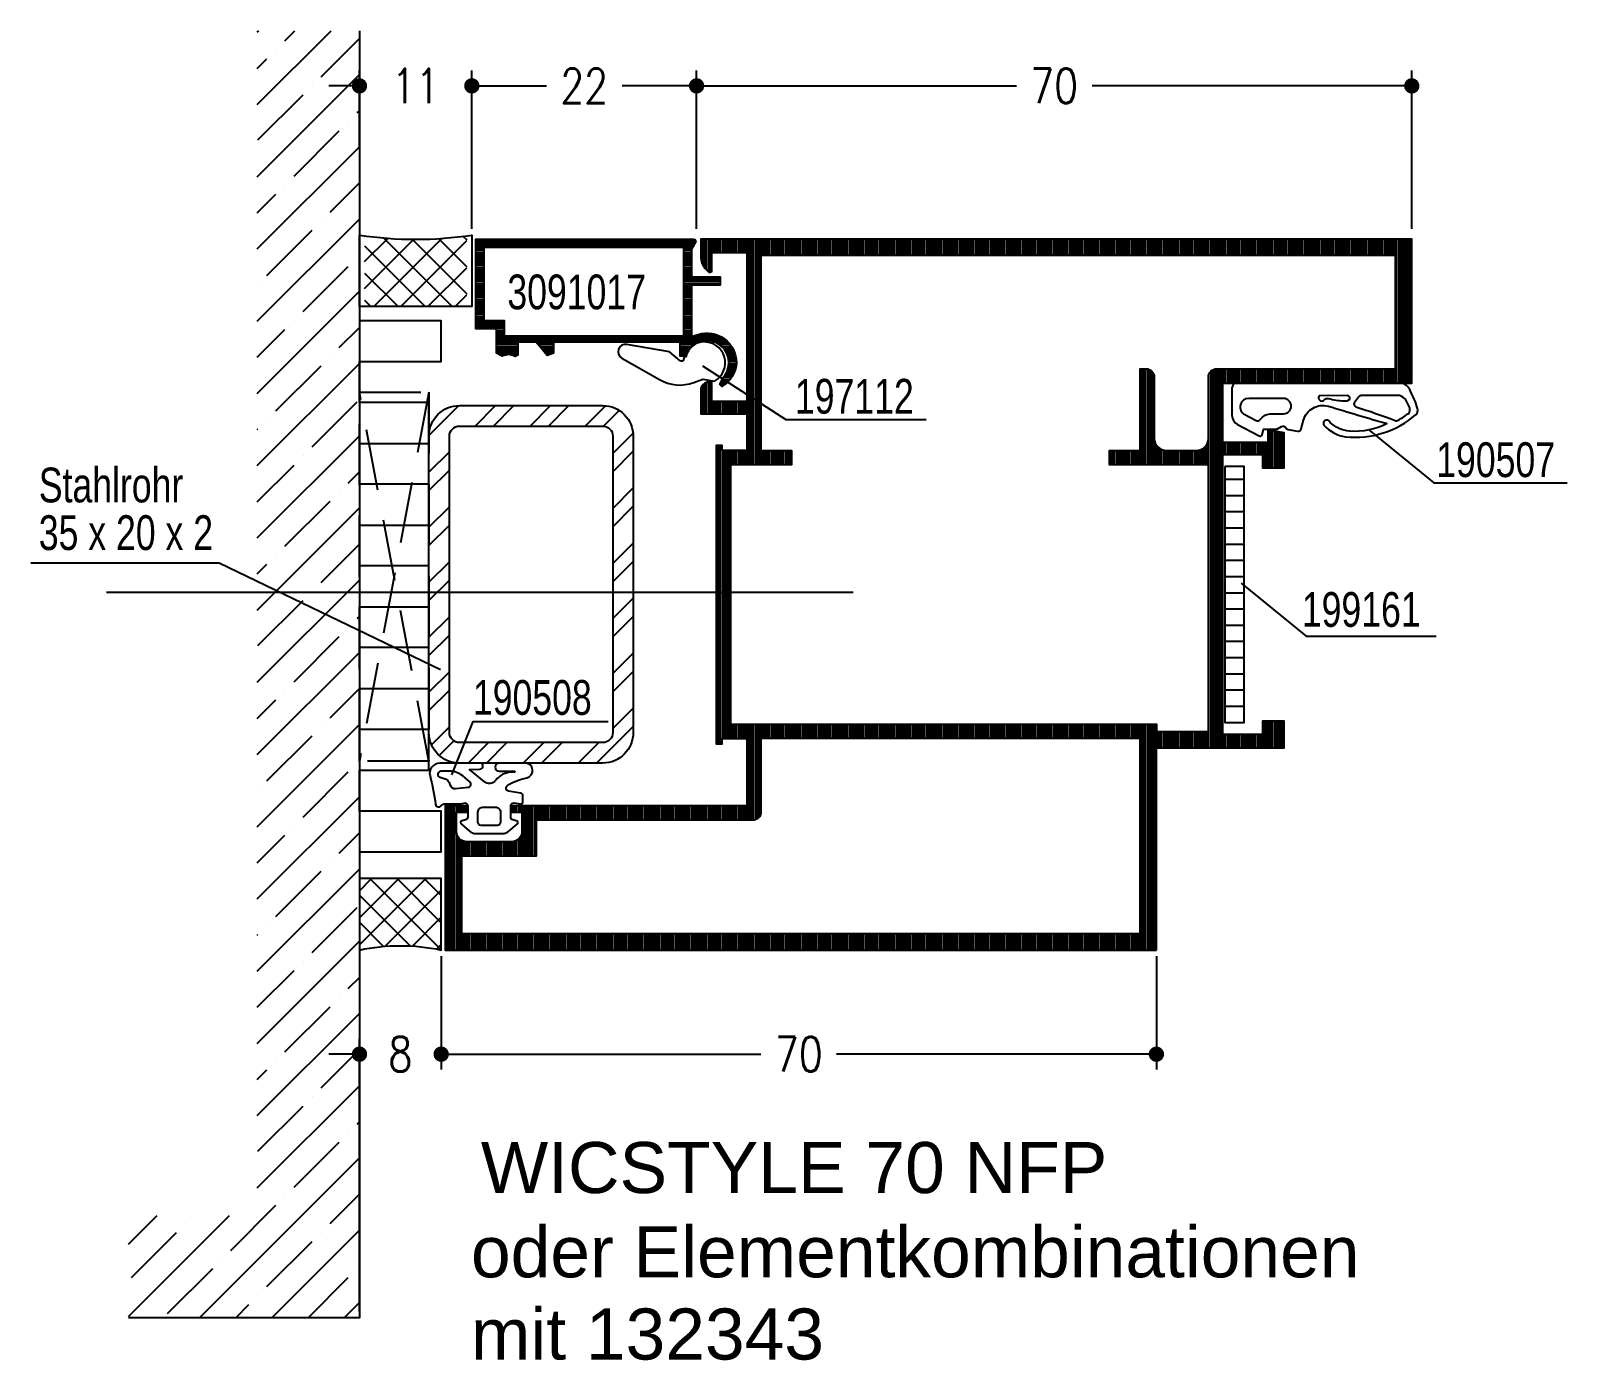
# Model space of a CAD drawing. Extents: x 13 to 197, y 22 to 250.
# Drawn here: x 12.6 to 87.8, y 184.7 to 249.8 of the extents above; entities that cross this region are included whole.
import ezdxf

# ---------------------------------------------------------------- set-up
doc = ezdxf.new("R2010")
doc.units = 0
doc.header["$LTSCALE"] = 6
for name, pattern in [('AUSGEZOGEN', [0]), ('CENTER', [50.800000000000004, 31.75, -6.35, 6.35, -6.35]), ('VERDECKT', [0.75, 0.5, -0.25])]:
    doc.linetypes.add(name, pattern=pattern)
doc.layers.get('0').update_dxf_attribs({"color": 4, "linetype": 'CONTINUOUS'})
doc.layers.get('Defpoints').update_dxf_attribs({"linetype": 'CONTINUOUS'})
for name, color, linetype in [('01TXT', 7, 'CONTINUOUS'), ('CENT_25', 2, 'CENTER'), ('CONST18', 3, 'AUSGEZOGEN'), ('CONST35', 7, 'CONTINUOUS'), ('DICHT_PAR', 3, 'CONTINUOUS'), ('HIDE_25', 3, 'VERDECKT'), ('KH_PAR', 7, 'CONTINUOUS'), ('KH_SCH', 7, 'CONTINUOUS'), ('KN_PAR', 3, 'CONTINUOUS'), ('KN_SCH', 3, 'CONTINUOUS'), ('LLMASSE', 7, 'AUSGEZOGEN'), ('TEXT', 7, 'CONTINUOUS')]:
    doc.layers.add(name, color=color, linetype=linetype)
doc.styles.add('SIM80S00', font='simplex.shx', dxfattribs={"width": 0.8})
doc.styles.add('SWISSCL', font='swisscl.ttf')
doc.styles.add('SWISSL', font='swissl.ttf')
doc.dimstyles.new('BEM_DOC_2', dxfattribs={"dimscale": 0.5, "dimtxt": 3.4, "dimasz": 1.5, "dimexe": 1.5, "dimexo": 0.6, "dimgap": 1.5, "dimtad": 0, "dimlfac": 2, "dimdsep": 46, "dimtxsty": 'SIM80S00', "dimblk": 'PUNKT', "dimcen": 0, "dimclrd": 3, "dimclre": 3, "dimclrt": 3, "dimadec": 0, "dimazin": 0, "dimtfac": 0.6999999999999998, "dimtofl": 0, "dimtmove": 2, "dimatfit": 3, "dimldrblk": 'PUNKT', "dimfxl": 1, "dimtolj": 1, "dimarcsym": 0})

# ---------------------------------------------------------------- blocks, each defined once
blk = doc.blocks.new('WI190507')
at = {"linetype": 'CONTINUOUS'}
for points in [[(3.969069, 2.421619, 0.131411), (4.717455, 6.093630999999999, 0.165945), (3.84275, 7.996262, -1.141701), (4.131863, 8.597746, -0.165632), (5.26119, 6.471794, -0.206034), (3.081333, -0.415261, -0.265529), (2.498102, -0.57243, -0.04887), (0.799395, 0.117567, -0.313051), (0, 1.16646), (0, 17.100064, -0.414214), (0.5, 17.600064), (3.158683, 17.600064, -0.277325), (4.041631, 17.069535), (5.17659, 14.934988, -0.482343), (5.051764, 14.647908), (4.5, 14.500064), (4.5, 13.280448, -0.131652), (4.459808, 13.130448), (4.240192, 12.750064, 0.435165), (4.368809, 12.330269, -0.240393), (4.53306, 12.11257), (4.699122, 11.170787, -0.388879), (4.481325, 10.828914), (3.639417, 10.603326, 0.416449), (2.256705, 8.150291000000001, -0.005287), (3.969069, 2.421619)], [(3.071257, 16.357355), (3.664884, 15.240905, -0.365602), (3.583333, 14.8626, 0.232386), (3, 13.675283), (3, 12.550064, -1), (1.5, 12.550064), (1.5, 15.965597, -0.7812859999999999), (3.071257, 16.357355)], [(1.574047, 8.511461, 0.202871), (1.504161, 8.156292, -0.056075), (1.742937, 6.648280000000001, -0.081679), (1.70217, 6.263999), (1.603166, 6.089326, -0.61297), (1.228898, 6.339345), (1.244166, 9.074264999999999, -1.059119), (1.574047, 8.511461)], [(2.488988, 0.179611, -0.090803), (2.358433, 0.23955), (1.567248, 0.6006520000000001, -0.07685800000000001), (1.200184, 1.196015), (1.221162, 4.953726000000001, -0.267949), (1.37261, 5.212692), (1.889696, 5.620432, -0.465297), (2.320382, 5.461759, 0.015276), (3.659324, 1.641006, -0.267464), (3.628582, 1.33872, -0.035362), (2.926019, 0.255081, -0.14104), (2.488988, 0.179611)]]:
    blk.add_lwpolyline(points, format="xyb", close=True, dxfattribs=at)
blk = doc.blocks.new('*X16')
for p, q in [((20.3, 218.2898987322333), (23.91010126776674, 221.9)), ((20.3, 221.825432638166), (20.37456736183399, 221.9)), ((21.65514517087166, 221.4128108590377), (22.14233431183398, 221.9)), ((23.42291212383802, 219.6450439060713), (25.30000000000002, 221.5221317822333)), ((20.3, 220.057665688166), (20.77126169438847, 220.5289273825545)), ((21.21320343263006, 220.9708691207961), (21.21320343263006, 220.9708691207961)), ((20.3, 214.7543648263006), (25.30000000000001, 219.7543648263006)), ((22.98097038559643, 219.2031021678297), (22.98097038559643, 219.2031021678297)), ((20.32931995614688, 216.5514517383802), (22.53902864735484, 218.7611604295881)), ((24.7487373385628, 217.4353352148633), (24.7487373385628, 217.4353352148633)), ((25.19067907680439, 217.8772769531049), (25.30000000000002, 217.9865978763005)), ((22.09708690911325, 214.7836847854138), (24.30679560032121, 216.9933934766217)), ((20.3, 211.2188309203678), (25.30000000000001, 216.2188309203678)), ((21.65514517087166, 214.3417430471722), (21.65514517087166, 214.3417430471722)), ((23.86485386207962, 213.0159178324474), (25.30000000000002, 214.4510639703678)), ((20.3, 212.9865978763006), (21.21320343263006, 213.8998013089306)), ((20.3, 207.6832970144351), (25.30000000000001, 212.6832970144351)), ((20.77126169438847, 209.9223256647563), (22.98097038559643, 212.1320343559642)), ((23.42291212383802, 212.5739760942058), (23.42291212383802, 212.5739760942058)), ((25.19067907680439, 210.8062091412394), (25.19067907680439, 210.8062091412394)), ((22.53902864735484, 208.1545587117899), (24.7487373385628, 210.3642674029979)), ((20.3, 204.1477631085023), (25.30000000000001, 209.1477631085023)), ((20.32931995614688, 209.4803839265147), (20.32931995614688, 209.4803839265147)), ((22.09708690911325, 207.7126169735483), (22.09708690911325, 207.7126169735483)), ((20.3, 205.9155300644351), (21.65514517087166, 207.2706752353067)), ((24.30679560032121, 206.3867917588235), (25.30000000000002, 207.3799961585023)), ((20.3, 200.6122292025696), (25.30000000000001, 205.6122292025696)), ((21.21320343263007, 203.2931995911324), (23.42291212383803, 205.5029082823403)), ((23.86485386207962, 205.9448500205819), (23.86485386207962, 205.9448500205819)), ((22.98097038559644, 201.525432638166), (25.1906790768044, 203.735141329374)), ((20.3, 202.3799961585023), (20.32931995614688, 202.4093161146492)), ((20.77126169438847, 202.8512578528908), (20.77126169438847, 202.8512578528908)), ((20.3, 197.0766952966369), (25.30000000000001, 202.0766952966369)), ((22.53902864735484, 201.0834908999244), (22.53902864735484, 201.0834908999244)), ((20.3, 198.8444622525696), (22.09708690911325, 200.6415491616829)), ((24.7487373385628, 199.7576656851996), (25.30000000000002, 200.3089283466368)), ((24.30679560032121, 199.315723946958), (24.30679560032121, 199.315723946958)), ((20.3, 193.5411613907041), (25.30000000000001, 198.5411613907041)), ((21.65514517087166, 196.6640735175085), (23.86485386207962, 198.8737822087164)), ((23.42291212383803, 194.8963065645421), (25.30000000000002, 196.7733944407041)), ((20.3, 195.3089283466369), (20.77126169438847, 195.7801900410253)), ((21.21320343263007, 196.2221317792669), (21.21320343263007, 196.2221317792669)), ((20.3, 190.0056274847714), (25.30000000000001, 195.0056274847714)), ((20.32931995614688, 191.802714396851), (22.53902864735484, 194.012423088059)), ((22.98097038559644, 194.4543648263005), (22.98097038559644, 194.4543648263005)), ((24.7487373385628, 192.6865978733342), (24.7487373385628, 192.6865978733342)), ((25.1906790768044, 193.1285396115757), (25.30000000000002, 193.2378605347714)), ((22.09708690911325, 190.0349474438846), (24.30679560032121, 192.2446561350926)), ((20.3, 186.4700935788387), (25.30000000000001, 191.4700935788387)), ((21.65514517087166, 189.593005705643), (21.65514517087166, 189.593005705643)), ((23.86485386207962, 188.2671804909182), (25.30000000000002, 189.7023266288386)), ((20.3, 188.2378605347714), (21.21320343263007, 189.1510639674015)), ((20.3, 182.9345596729059), (25.30000000000001, 187.9345596729059)), ((20.77126169438847, 185.1735883232271), (22.98097038559644, 187.3832970144351)), ((23.42291212383803, 187.8252387526767), (23.42291212383803, 187.8252387526767)), ((25.1906790768044, 186.0574717997103), (25.1906790768044, 186.0574717997103)), ((22.53902864735484, 183.4058213702607), (24.7487373385628, 185.6155300614687)), ((20.3, 179.3990257669732), (25.30000000000001, 184.3990257669732)), ((20.32931995614688, 184.7316465849855), (20.32931995614688, 184.7316465849855)), ((22.09708690911325, 182.9638796320191), (22.09708690911325, 182.9638796320191)), ((20.3, 181.1667927229059), (21.65514517087166, 182.5219378937776)), ((24.30679560032121, 181.6380544172943), (25.30000000000002, 182.6312588169731)), ((20.3, 175.8634918610404), (25.30000000000001, 180.8634918610405)), ((21.21320343263007, 178.5444622496032), (23.42291212383803, 180.7541709408112)), ((23.86485386207962, 181.1961126790528), (23.86485386207962, 181.1961126790528)), ((22.98097038559644, 176.7766952966369), (25.1906790768044, 178.9864039878448)), ((20.3, 177.6312588169732), (20.32931995614688, 177.6605787731201)), ((20.77126169438847, 178.1025205113616), (20.77126169438847, 178.1025205113616)), ((20.3, 172.3279579551077), (25.30000000000001, 177.3279579551077)), ((22.53902864735484, 176.3347535583953), (22.53902864735484, 176.3347535583953)), ((20.3, 174.0957249110404), (22.09708690911325, 175.8928118201537)), ((24.7487373385628, 175.0089283436705), (25.30000000000002, 175.5601910051077)), ((24.30679560032121, 174.5669866054289), (24.30679560032121, 174.5669866054289)), ((20.3, 168.792424049175), (25.30000000000001, 173.792424049175)), ((21.65514517087166, 171.9153361759793), (23.86485386207962, 174.1250448671873)), ((21.21320343263007, 171.4733944377378), (21.21320343263007, 171.4733944377378)), ((23.42291212383803, 170.147569223013), (25.30000000000002, 172.024657099175)), ((20.3, 170.5601910051077), (20.77126169438847, 171.0314526994962)), ((20.3, 165.2568901432422), (25.30000000000001, 170.2568901432423)), ((20.32931995614688, 167.0539770553218), (22.53902864735484, 169.2636857465298)), ((22.98097038559644, 169.7056274847714), (22.98097038559644, 169.7056274847714)), ((25.1906790768044, 168.3798022700466), (25.30000000000003, 168.4891231932422)), ((24.74873733856281, 167.937860531805), (24.74873733856281, 167.937860531805)), ((22.09708690911325, 165.2862101023555), (24.30679560032122, 167.4959187935634)), ((17.47864376269052, 158.9), (25.30000000000001, 166.7213562373095)), ((21.65514517087166, 164.8442683641139), (21.65514517087166, 164.8442683641139)), ((23.86485386207962, 163.5184431493891), (25.30000000000003, 164.9535892873095)), ((19.00349474142211, 162.1926179346643), (21.21320343263007, 164.4023266258723)), ((14, 162.492424049175), (15.407575950825, 163.9)), ((14, 158.9568901432422), (18.94310985675774, 163.9)), ((16.79378605021414, 163.5184431493891), (16.79378605021414, 163.5184431493891)), ((21.01417766862325, 158.9), (25.30000000000001, 163.1858223313768)), ((14.14213562076459, 160.8667927199396), (16.35184431197255, 163.0765014111475)), ((20.77126169438848, 160.4248509816979), (22.98097038559644, 162.6345596729059)), ((23.42291212383803, 163.0765014111475), (23.42291212383803, 163.0765014111475)), ((18.56155300318052, 161.7506761964227), (18.56155300318052, 161.7506761964227)), ((15.90990257373097, 159.0990257669732), (18.11961126493892, 161.3087344581812)), ((25.1906790768044, 161.3087344581811), (25.1906790768044, 161.3087344581811)), ((22.78194461862326, 158.9), (24.74873733856281, 160.8667927199396)), ((19.24641071269052, 158.9), (19.88737821790529, 159.5409675052148)), ((20.32931995614689, 159.9829092434564), (20.32931995614689, 159.9829092434564)), ((24.54971157455599, 158.9), (25.30000000000001, 159.650288425444))]:
    blk.add_line(p, q)
blk = doc.blocks.new('WI190508')
at = {"linetype": 'CONTINUOUS'}
for points in [[(4, 0.330593, 0.494357), (2.737419, 1.295503, -0.035396), (-0.037156, 0.74769, 0.7191390000000001), (-0.15, 0.190192, -0.267949), (0, -0.069615), (0, -1.687299), (0.089778, -2.022354, -0.493145), (-0.2, -2.4), (-1.269802, -2.4, -0.339454), (-1.55958, -2.177646), (-1.647845, -1.848236, 0.606815), (-1.994239, -1.771442), (-2.666044, -2.572069, 0.176327), (-2.9, -3.214857), (-2.9, -5.785143, 0.176327), (-2.666044, -6.427931), (-1.994239, -7.228558, 0.606815), (-1.647845, -7.151764), (-1.55958, -6.822353999999999, -0.339454), (-1.269802, -6.6), (-0.2, -6.6, -0.458807), (0.096639, -6.944777), (0.00224, -7.570148, 0.458807), (0.2, -7.8), (0.74827, -7.8, 0.36397), (1.043712, -7.552094), (1.247227, -6.397906, -0.676335), (1.792219, -6.283492, -0.102989), (2.554156, -8.173867, 0.8837860000000001), (4, -8.04999), (3.999963, -5.482666, 1), (3.199963, -5.482678), (3.199981, -6.959881, -1.000006), (3.107969, -6.959881), (3.107969, -6.747519, 0.236839), (2.316582, -5.137422, -0.426544), (2.183394, -3.990297), (3.35751, -2.569926), (3.4, -3.584999, 1), (4, -3.584999), (4, 0.330593)], [(3.2, -0.628273), (3.2, 0.230593, 0.876976), (2.610222, 0.308239), (2.50596, -0.080872, -0.282773), (1.897392, -0.65679, 0.3848), (1.502766, -1.198664), (1.634079, -2.44197, 0.664354), (2.163647, -2.601599), (2.741515, -1.90253, 0.174429), (3.2, -0.628273)], [(-0.3, -5.1, -0.414214), (-0.8, -5.6), (-1.8, -5.6, -0.414214), (-2.1, -5.3), (-2.1, -3.7, -0.414214), (-1.8, -3.4), (-0.8, -3.4, -0.414214), (-0.3, -3.9), (-0.3, -5.1)]]:
    blk.add_lwpolyline(points, format="xyb", close=True, dxfattribs=at)
blk = doc.blocks.new('PUNKT')
at = {"color": 0, "linetype": 'CONTINUOUS'}
blk.add_line((-0.5, 0), (-1, 0), dxfattribs=at)
at = {"color": 0, "linetype": 'CONTINUOUS', "const_width": 0.5}
blk.add_lwpolyline([(-0.25, 0, 1), (0.25, 0, 1)], format="xyb", close=True, dxfattribs=at)
blk = doc.blocks.new('*D33')
at = {"layer": 'Defpoints', "color": 0, "transparency": 16777216}
for p in [(32.7279119009856, 201.8005448090753), (28.7279119009856, 199.7005448090753), (28.7279119009856, 186.8005448090753)]:
    blk.add_point(p, dxfattribs=at)
at = {"layer": 'LLMASSE', "color": 3, "lineweight": -2, "transparency": 16777216}
for p, q in [((32.7279119009856, 201.5005448090753), (32.7279119009856, 198.9505448090753)), ((28.7279119009856, 187.1005448090753), (28.7279119009856, 200.4505448090753)), ((27.9779119009856, 199.7005448090753), (27.2279119009856, 199.7005448090753)), ((33.4779119009856, 199.7005448090753), (34.2279119009856, 199.7005448090753))]:
    blk.add_line(p, q, dxfattribs=at)
at = {"layer": 'LLMASSE', "color": 3, "lineweight": -2, "transparency": 16777216, "xscale": 0.75, "yscale": 0.75, "zscale": 0.75}
blk.add_blockref('PUNKT', (28.7279119009856, 199.7005448090753), dxfattribs=at)
at = {"layer": 'LLMASSE', "color": 3, "lineweight": -2, "transparency": 16777216, "xscale": 0.75, "yscale": 0.75, "zscale": 0.75, "rotation": 180}
blk.add_blockref('PUNKT', (32.7279119009856, 199.7005448090753), dxfattribs=at)
at = {"layer": 'LLMASSE', "color": 3, "transparency": 16777216, "insert": (30.7279119009856, 199.7005448090753), "char_height": 1.7, "attachment_point": 5, "style": 'SIM80S00'}
blk.add_mtext('\\A1;8', dxfattribs=at)
blk = doc.blocks.new('*D34')
at = {"layer": 'Defpoints', "color": 0, "transparency": 16777216}
for p in [(32.72791408669987, 204.8005448090736), (67.7279119009856, 204.8005193090753), (67.7279119009856, 199.7005448090753)]:
    blk.add_point(p, dxfattribs=at)
at = {"layer": 'LLMASSE', "color": 3, "lineweight": -2, "transparency": 16777216}
for p, q in [((32.72791408669987, 204.5005448090736), (32.72791408669987, 198.9505448090753)), ((67.7279119009856, 204.5005193090753), (67.7279119009856, 198.9505448090753)), ((33.47791408669987, 199.7005448090753), (48.37696061289036, 199.7005448090753)), ((66.9779119009856, 199.7005448090753), (52.07886537479511, 199.7005448090753))]:
    blk.add_line(p, q, dxfattribs=at)
at = {"layer": 'LLMASSE', "color": 3, "lineweight": -2, "transparency": 16777216, "xscale": 0.75, "yscale": 0.75, "zscale": 0.75, "rotation": 180}
blk.add_blockref('PUNKT', (32.72791408669987, 199.7005448090753), dxfattribs=at)
at = {"layer": 'LLMASSE', "color": 3, "lineweight": -2, "transparency": 16777216, "xscale": 0.75, "yscale": 0.75, "zscale": 0.75}
blk.add_blockref('PUNKT', (67.7279119009856, 199.7005448090753), dxfattribs=at)
at = {"layer": 'LLMASSE', "color": 3, "transparency": 16777216, "insert": (50.22791299384274, 199.7005448090753), "char_height": 1.7, "attachment_point": 5, "style": 'SIM80S00'}
blk.add_mtext('\\A1;70', dxfattribs=at)
blk = doc.blocks.new('*X25')
for p, q in [((25.30000000000001, 69.05223208591764), (28.5477679140824, 72.30000000000001)), ((25.30000000000001, 70.37805730064241), (27.22194269935762, 72.30000000000001)), ((25.30000000000001, 71.7038825153672), (25.89611748463284, 72.30000000000001)), ((29.30000000000001, 68.81106588963344), (25.81106588963344, 72.30000000000001)), ((29.30000000000001, 70.13689110435821), (27.13689110435821, 72.30000000000001)), ((29.30000000000001, 71.462716319083), (28.46271631908299, 72.30000000000001)), ((27.78779226465707, 68.99744841025161), (25.30000000000001, 71.48524067490868)), ((26.55451893614861, 68.98092580734145), (29.30000000000001, 71.72640687119286)), ((26.48420384123118, 68.97521161895273), (25.30000000000001, 70.1594154601839)), ((27.891076671079, 68.99165832754706), (29.30000000000001, 70.40058165646809)), ((25.3277468180789, 68.80584342738022), (25.30000000000001, 68.83359024545912)), ((29.07094153748807, 68.84569797923136), (29.30000000000001, 69.0747564417433))]:
    blk.add_line(p, q)
blk = doc.blocks.new('*D37')
at = {"layer": 'Defpoints', "color": 0, "transparency": 16777216}
for p in [(28.7279119009856, 247.1005438090753), (28.7279119009856, 243.8005438090752), (34.2279139009856, 239.8005438090752)]:
    blk.add_point(p, dxfattribs=at)
at = {"layer": 'LLMASSE', "color": 3, "lineweight": -2, "transparency": 16777216}
for p, q in [((28.7279119009856, 244.1005438090752), (28.7279119009856, 247.8505438090753)), ((34.2279139009856, 240.1005438090752), (34.2279139009856, 247.8505438090753)), ((27.9779119009856, 247.1005438090753), (27.2279119009856, 247.1005438090753)), ((34.9779139009856, 247.1005438090753), (35.7279139009856, 247.1005438090753))]:
    blk.add_line(p, q, dxfattribs=at)
at = {"layer": 'LLMASSE', "color": 3, "lineweight": -2, "transparency": 16777216, "xscale": 0.75, "yscale": 0.75, "zscale": 0.75}
blk.add_blockref('PUNKT', (28.7279119009856, 247.1005438090753), dxfattribs=at)
at = {"layer": 'LLMASSE', "color": 3, "lineweight": -2, "transparency": 16777216, "xscale": 0.75, "yscale": 0.75, "zscale": 0.75, "rotation": 180}
blk.add_blockref('PUNKT', (34.2279139009856, 247.1005438090753), dxfattribs=at)
at = {"layer": 'LLMASSE', "color": 3, "transparency": 16777216, "insert": (31.4779129009856, 247.1005438090753), "char_height": 1.7, "attachment_point": 5, "style": 'SIM80S00'}
blk.add_mtext('\\A1;11', dxfattribs=at)
blk = doc.blocks.new('*X24')
for p, q in [((51.26468280607801, 109.6009922539682), (51.66369055210987, 110)), ((51.53720960864646, 107.2218686270871), (54.31534098155942, 110)), ((51.6175660474001, 104.6505746363912), (56.96699141100896, 110)), ((58.19999999999997, 103.5506761964228), (51.75067619642269, 110)), ((58.19999999999997, 106.2023266258723), (54.40232662587225, 110)), ((58.19999999999997, 108.8539770553219), (57.0539770553218, 110)), ((51.45200664524088, 101.8333648047824), (58.19999999999997, 108.5813581595415)), ((58.19999999999997, 100.8990257669732), (51.50745407103863, 107.5915716959345)), ((52.2702922699081, 100), (58.19999999999997, 105.9297077300919)), ((56.44737533752356, 100), (51.61910953655631, 104.8282658009673)), ((53.79572490807401, 100), (51.49767752916882, 102.2980473789052)), ((54.92194269935765, 100), (58.19999999999997, 103.2780573006424)), ((57.5735931288072, 100), (58.19999999999996, 100.6264068711928))]:
    blk.add_line(p, q)
blk = doc.blocks.new('*D38')
at = {"layer": 'Defpoints', "color": 0, "transparency": 16777216}
for p in [(45.2279139009856, 247.1005438090753), (45.2279139009856, 239.8005198090753), (80.2279139009856, 239.8005438090752)]:
    blk.add_point(p, dxfattribs=at)
at = {"layer": 'LLMASSE', "color": 3, "lineweight": -2, "transparency": 16777216}
for p, q in [((45.2279139009856, 240.1005198090753), (45.2279139009856, 247.8505438090753)), ((80.2279139009856, 240.1005438090752), (80.2279139009856, 247.8505438090753)), ((45.9779139009856, 247.1005438090753), (60.87696152003322, 247.1005438090753)), ((79.4779139009856, 247.1005438090753), (64.57886628193798, 247.1005438090753))]:
    blk.add_line(p, q, dxfattribs=at)
at = {"layer": 'LLMASSE', "color": 3, "lineweight": -2, "transparency": 16777216, "xscale": 0.75, "yscale": 0.75, "zscale": 0.75, "rotation": 180}
blk.add_blockref('PUNKT', (45.2279139009856, 247.1005438090753), dxfattribs=at)
at = {"layer": 'LLMASSE', "color": 3, "lineweight": -2, "transparency": 16777216, "xscale": 0.75, "yscale": 0.75, "zscale": 0.75}
blk.add_blockref('PUNKT', (80.2279139009856, 247.1005438090753), dxfattribs=at)
at = {"layer": 'LLMASSE', "color": 3, "transparency": 16777216, "insert": (62.7279139009856, 247.1005438090753), "char_height": 1.7, "attachment_point": 5, "style": 'SIM80S00'}
blk.add_mtext('\\A1;70', dxfattribs=at)
blk = doc.blocks.new('B-LL3091017')
at = {"layer": 'KN_SCH'}
h = blk.add_hatch(dxfattribs=at)
h.set_pattern_fill('_U', color=256, scale=0.2, angle=90, style=0, pattern_type=0)
h.set_pattern_definition([(90, (-6.131679800926612, 9.469847541320295), (-0.2, 1.224606353822377e-17), [])])
edge = h.paths.add_edge_path()
edge.add_line((-0.2000000000009834, 0.415470053889778), (-0.4500000000007063, 0.2711324865925286))
edge.add_line((-0.4500000000007063, 0.2711324865925286), (-1.192820323028281, 0.7000000000520137))
edge.add_line((-1.192820323028281, 0.7000000000520137), (-3.9000000000007, 0.7000000000520137))
edge.add_line((-3.9000000000007, 0.7000000000520137), (-3.9000000000007, -2.099999999956796))
edge.add_line((-3.9000000000007, -2.099999999956796), (-4.69999999997213, -2.099999999974377))
edge.add_line((-4.69999999997213, -2.099999999974377), (-4.700000000002895, 0.70000000005696))
edge.add_line((-4.700000000002895, 0.70000000005696), (-9.727387838692433, 0.6999999999325972))
edge.add_line((-9.727387838692433, 0.6999999999325972), (-9.528269250159578, 0.05294117644418961))
edge.add_arc((-12.29999999872904, -0.8000000008871568), 2.89999999906083, -89.92098258777139, 17.104635200147015, ccw=False)
edge.add_arc((-12.18013563536923, -0.9023955340299805), 2.800000000000014, 209.2081415122017, 267.62840437632906, ccw=False)
edge.add_line((-14.62412332264755, -2.268749874760098), (-14.4292421463304, -2.06928790290832))
edge.add_line((-14.4292421463304, -2.06928790290832), (-13.75317870728265, -2.384541461934856))
edge.add_arc((-12.2999999992584, -0.8000000003272918), 2.150000000234527, 227.476148093069, 434.3952468897883)
edge.add_line((-11.72165059867077, 1.270751547263192), (-11.67196451362344, 1.800000000072703))
edge.add_line((-11.67196451362344, 1.800000000072703), (-10.29999999984433, 1.800000000228566))
edge.add_line((-10.29999999984433, 1.800000000228566), (-10.30000000000327, 14.20000000005201))
edge.add_line((-10.30000000000328, 14.20000000005201), (-11.35995849235872, 14.200000000052))
edge.add_line((-11.35995849235872, 14.200000000052), (-11.58555826417151, 14.81983027894176))
edge.add_line((-11.58555826417151, 14.81983027894176), (-10.30000000000071, 15.8985417442644))
edge.add_line((-10.30000000000071, 15.8985417442644), (-10.30000000000071, 17.700000000052))
edge.add_line((-10.30000000000071, 17.700000000052), (-11.57394825535001, 17.70000000005201))
edge.add_line((-11.57394825535001, 17.70000000005201), (-11.70205327634678, 17.96789249301427))
edge.add_arc((-12.71191334812911, 18.6161074528359), 1.199999999465322, 327.304165933598, 390.0745233803037)
edge.add_line((-11.67346414991038, 19.2174586492558), (-11.37731420804809, 19.80000000005201))
edge.add_line((-11.37731420804809, 19.80000000005201), (-8.999999999997629, 19.80000000005199))
edge.add_line((-8.99999999999763, 19.80000000005199), (-9.0000000000284, 21.80000000002304))
edge.add_line((-9.000000000028399, 21.80000000002304), (-0.2000000000514977, 21.80000000010151))
edge.add_line((-0.2000000000514977, 21.80000000010151), (-0.2000000000009834, 0.4154700538897771))
h.paths.add_polyline_path([(-1.000000000000698, 1.500000000052034), (-9.70000000000072, 1.500000000052013), (-9.700000000000706, 19.00000000003968), (-8.19999999991764, 19.00000000013197), (-8.200000000009936, 21.00000000005201), (-1.000000000000703, 21.00000000005204)], flags=16)
at = {"layer": 'KN_PAR'}
blk.add_lwpolyline([(-0.2000000000009834, 0.415470053889778), (-0.4500000000007063, 0.2711324865925286), (-1.192820323028281, 0.7000000000520137), (-3.9000000000007, 0.7000000000520137), (-3.9000000000007, -2.099999999956796), (-4.69999999997213, -2.099999999974377), (-4.700000000002895, 0.70000000005696), (-9.727387838692433, 0.6999999999325972), (-9.528269250159576, 0.05294117644418961, -0.5041816791603327), (-12.29600056936972, -3.69999724211302, -0.26057490377308), (-14.62412332264755, -2.268749874760098), (-14.4292421463304, -2.06928790290832), (-13.75317870728265, -2.384541461934856, 1.267573365754594), (-11.72165059867077, 1.270751547263192), (-11.67196451362344, 1.800000000072703), (-10.29999999984433, 1.800000000228566), (-10.30000000000328, 14.20000000005201), (-11.35995849235872, 14.200000000052), (-11.58555826417151, 14.81983027894176), (-10.30000000000071, 15.8985417442644), (-10.30000000000071, 17.700000000052), (-11.57394825535001, 17.70000000005201), (-11.70205327634678, 17.96789249301427, 0.2809477689696845), (-11.67346414991038, 19.2174586492558), (-11.37731420804809, 19.80000000005201), (-8.99999999999763, 19.80000000005199), (-9.000000000028399, 21.80000000002304), (-0.2000000000514977, 21.80000000010151), (-0.2000000000009834, 0.415470053889778)], format="xyb", close=True, dxfattribs=at)
blk.add_lwpolyline([(-1.000000000000698, 1.500000000052034), (-9.70000000000072, 1.500000000052013), (-9.700000000000706, 19.00000000003968), (-8.19999999991764, 19.00000000013197), (-8.200000000009936, 21.00000000005201), (-1.000000000000703, 21.00000000005204), (-1.000000000000698, 1.500000000052034)], close=True, dxfattribs=at)
blk = doc.blocks.new('B-LL197112')
at = {"layer": 'DICHT_PAR'}
blk.add_lwpolyline([(1.4, 0.768, 1.597325), (2.982, 4.1, -0.580267), (2.807, 4.4), (3.5, 5.6), (3.5, 9.818999999999999, 0.8391), (2.081, 10.069), (0.638, 6.103, 0.221695), (0.9329999999999999, 2.735), (1.4, 1.925), (1.4, 0.768)], format="xyb", dxfattribs=at)
blk = doc.blocks.new('*D39')
at = {"layer": 'Defpoints', "color": 0, "transparency": 16777216}
for p in [(34.2279139009856, 247.1005438090753), (34.2279139009856, 239.8005438090752), (45.2279139009856, 239.8005198090753)]:
    blk.add_point(p, dxfattribs=at)
at = {"layer": 'LLMASSE', "color": 3, "lineweight": -2, "transparency": 16777216}
for p, q in [((34.2279139009856, 240.1005438090752), (34.2279139009856, 247.8505438090753)), ((45.2279139009856, 240.1005198090753), (45.2279139009856, 247.8505438090753)), ((34.9779139009856, 247.1005438090753), (37.87696152003322, 247.1005438090753)), ((44.4779139009856, 247.1005438090753), (41.57886628193798, 247.1005438090753))]:
    blk.add_line(p, q, dxfattribs=at)
at = {"layer": 'LLMASSE', "color": 3, "lineweight": -2, "transparency": 16777216, "xscale": 0.75, "yscale": 0.75, "zscale": 0.75, "rotation": 180}
blk.add_blockref('PUNKT', (34.2279139009856, 247.1005438090753), dxfattribs=at)
at = {"layer": 'LLMASSE', "color": 3, "lineweight": -2, "transparency": 16777216, "xscale": 0.75, "yscale": 0.75, "zscale": 0.75}
blk.add_blockref('PUNKT', (45.2279139009856, 247.1005438090753), dxfattribs=at)
at = {"layer": 'LLMASSE', "color": 3, "transparency": 16777216, "insert": (39.7279139009856, 247.1005438090753), "char_height": 1.7, "attachment_point": 5, "style": 'SIM80S00'}
blk.add_mtext('\\A1;22', dxfattribs=at)
blk = doc.blocks.new('B-LL132344')
at = {"layer": 'KH_SCH'}
h = blk.add_hatch(dxfattribs=at)
h.set_pattern_fill('_U', color=256, scale=0.2, style=0, pattern_type=0)
h.set_pattern_definition([(0, (33.76173578562217, 26.39453715693752), (0, 0.2), [])])
edge = h.paths.add_edge_path()
edge.add_line((0.2000127274254686, 6.200530902876203), (19.99997200015385, 6.200613742728223))
edge.add_line((19.99997200015385, 6.200613742728223), (19.99997200015368, -6.299936361737187))
edge.add_line((19.99997200015368, -6.299936361737187), (22.59997200033171, -6.299936361648312))
edge.add_line((22.59997200033171, -6.299936361648312), (22.59997200004744, -4.199936361471876))
edge.add_line((22.59997200004744, -4.199936361471876), (21.29997200002271, -4.19993636163596))
edge.add_line((21.29997200002271, -4.19993636163596), (21.299971999977, -0.2999363616110244))
edge.add_line((21.299971999977, -0.2999363616110244), (48.699971999977, -0.2999363615694079))
edge.add_line((48.699971999977, -0.2999363615694079), (48.69997200002271, -4.199936361557068))
edge.add_line((48.69997200002271, -4.199936361557068), (47.39997199995555, -4.199936361639109))
edge.add_line((47.39997199995555, -4.199936361639109), (47.39997200013647, -6.299936361733069))
edge.add_line((47.39997200013647, -6.299936361733069), (50.83702419018825, -6.299936361544775))
edge.add_line((50.83702419018825, -6.299936361544775), (51.11914735934013, -4.699936361387349))
edge.add_line((51.11914735934013, -4.699936361387349), (49.8999720000024, -4.699936361630025))
edge.add_line((49.8999720000024, -4.699936361630025), (49.89997199994603, -0.2999363616528932))
edge.add_line((49.89997199994603, -0.2999363616528932), (55.69997169745225, -0.2999363613224482))
edge.add_line((55.69997169745225, -0.2999363613224482), (55.69999969745218, -18.80000000015233))
edge.add_line((55.69999969745218, -18.80000000015233), (69.80000003672086, -18.80000000005278))
edge.add_line((69.80000003672086, -18.80000000005278), (69.8000126907565, 50.8000000001376))
edge.add_line((69.8000126907565, 50.8000000001376), (68.10417578330677, 50.8))
edge.add_arc((68.10417578330677, 48.99999999999999), 1.800000000000011, 90, 135.0000000000016)
edge.add_line((66.83138357717094, 50.27279220613575), (66.52379677833721, 49.96520540730201))
edge.add_line((66.52379677833721, 49.96520540730201), (66.63364845485576, 49.70000000000152))
edge.add_line((66.63364845485576, 49.70000000000152), (68.50001272723357, 49.7000000000228))
edge.add_line((68.50001272723357, 49.7000000000228), (68.50001272754737, 46.29999999984429))
edge.add_line((68.50001272754737, 46.29999999984429), (53.90001272729575, 46.29999999998138))
edge.add_line((53.90001272729575, 46.29999999998138), (53.90001272724925, 49.6999999999795))
edge.add_line((53.90001272724925, 49.6999999999795), (55.80001272735865, 49.69999999997948))
edge.add_line((55.80001272735865, 49.69999999997948), (55.80001272727252, 50))
edge.add_arc((55.00001272727252, 50), 0.7999999999999972, 0, 90.00000000211544)
edge.add_line((55.00001272724298, 50.8), (52.70001272719573, 50.79999999991507))
edge.add_line((52.70001272719573, 50.79999999991507), (52.70001272754441, 46.29999999983976))
edge.add_line((52.70001272754441, 46.29999999983976), (49.10001272732891, 46.29999999995513))
edge.add_line((49.10001272732891, 46.29999999995513), (49.10001272726738, 48.70000000000002))
edge.add_line((49.10001272726738, 48.70000000000002), (49.60001272727252, 48.70000000000003))
edge.add_line((49.60001272727252, 48.70000000000003), (49.60001272727253, 49.30000000000003))
edge.add_line((49.60001272727253, 49.30000000000003), (20.39999999999999, 49.30000000000001))
edge.add_line((20.39999999999999, 49.30000000000001), (20.39999999999999, 48.7))
edge.add_line((20.39999999999999, 48.7), (20.89999872727169, 48.69999999999999))
edge.add_line((20.89999872727169, 48.69999999999999), (20.9000140000599, 46.30000000005455))
edge.add_line((20.9000140000599, 46.30000000005455), (14.30001272726719, 46.29999999994541))
edge.add_line((14.30001272726719, 46.29999999994541), (14.30001273377724, 69.30000000548286))
edge.add_line((14.30001273377724, 69.30000000548286), (13.7000127272438, 69.30000000132453))
edge.add_line((13.7000127272438, 69.30000000132453), (13.70001272740789, 68.29999999993123))
edge.add_line((13.70001272740789, 68.29999999993123), (11.80001283973202, 68.29999999999998))
edge.add_arc((11.80001283976822, 69.3000001124957), 1.000000112495712, 180.0000000000041, 269.9999999979258, ccw=False)
edge.add_line((10.80001272727252, 69.30000011249562), (10.80001272727218, 73.69999999739613))
edge.add_arc((11.80001271555325, 73.70000001171894), 0.9999999882810721, 89.9999993286632, 180.0000008206364, ccw=False)
edge.add_line((11.80001272727029, 74.7), (13.70001272723561, 74.70000000002292))
edge.add_line((13.70001272723561, 74.70000000002292), (13.70001272731764, 73.70000000380085))
edge.add_line((13.70001272731764, 73.70000000380085), (14.30001271037002, 73.70000001538806))
edge.add_line((14.30001271037002, 73.70000001538806), (14.30001273179352, 75.80000000677212))
edge.add_line((14.30001273179352, 75.80000000677212), (0.2000127271195744, 75.79999999994303))
edge.add_line((0.2000127271195741, 75.79999999994303), (0.2000127274254686, 6.20053090287621))
edge = h.paths.add_edge_path(flags=16)
edge.add_line((22.30001306618141, 47.90000000000001), (22.30000137339752, 6.200000000000003))
edge.add_line((22.30000137339752, 6.200000000000003), (21.6, 6.200000000000003))
edge.add_line((21.6, 6.200000000000003), (21.60000000000001, 1.099999999999998))
edge.add_line((21.60000000000001, 1.099999999999998), (47.69994400000019, 1.100000000000009))
edge.add_line((47.69994400000019, 1.100000000000009), (47.69994400000019, 10.80000000000074))
edge.add_line((47.69994400000019, 10.80000000000074), (49.09999999999999, 10.80000000000074))
edge.add_line((49.09999999999999, 10.80000000000074), (49.09999999999998, 7.80000000000074))
edge.add_line((49.09999999999998, 7.80000000000074), (57.09999999999995, 7.800000000000683))
edge.add_line((57.09999999999995, 7.800000000000683), (57.09999999999994, 7.199999999918649))
edge.add_arc((56.30000000036912, 7.199999999631508), 0.7999999996308134, -90.00000002644128, 2.0564925762300845e-08, ccw=False)
edge.add_line((56.29999999999993, 6.400000000000691), (50.29999999999997, 6.400000000000723))
edge.add_arc((50.29999999999995, 5.200000000000724), 1.199999999999999, 89.99999999999933, 179.9999999999997)
edge.add_line((49.09999999999995, 5.200000000000731), (49.09999999999996, 2.299999999999997))
edge.add_arc((50.29999999999995, 2.299999999999994), 1.199999999999996, 179.9999999999998, 270.0000000000007)
edge.add_line((50.29999999999997, 1.099999999999994), (56.29999999999995, 1.100000000000069))
edge.add_arc((56.29999999999995, 0.3000000000000682), 0.8000000000000007, 0, 90.00000000000051, ccw=False)
edge.add_line((57.09999999999995, 0.3000000000000682), (57.09999999999997, -17.20000000000014))
edge.add_line((57.09999999999997, -17.20000000000014), (68.20000000000002, -17.19999999999997))
edge.add_line((68.20000000000002, -17.19999999999997), (68.20000000000002, 44.89999999999993))
edge.add_line((68.20000000000002, 44.89999999999993), (49.10001272727235, 44.90000000000006))
edge.add_line((49.10001272727235, 44.90000000000006), (49.10001272727247, 41.90000000000005))
edge.add_line((49.10001272727247, 41.90000000000005), (47.69995672727239, 41.90000000000004))
edge.add_line((47.69995672727239, 41.90000000000004), (47.69995672727231, 47.90000000000001))
edge.add_line((47.69995672727231, 47.90000000000001), (22.30001306618141, 47.90000000000001))
edge = h.paths.add_edge_path(flags=16)
edge.add_line((20.90000000000004, 44.90000000000004), (13.70001272727268, 44.90000000000004))
edge.add_arc((13.70001272727268, 45.70000000000005), 0.8000000000000043, 180, 270, ccw=False)
edge.add_line((12.90001272727268, 45.70000000000005), (12.90001272727256, 66.90000000000296))
edge.add_line((12.90001272727256, 66.90000000000296), (9.400012727322208, 66.89999999995173))
edge.add_line((9.400012727322208, 66.89999999995173), (9.400012727270932, 74.20000000000013))
edge.add_line((9.400012727270932, 74.20000000000013), (1.799999999999772, 74.20000000000002))
edge.add_line((1.799999999999773, 74.20000000000002), (1.799999999999773, 7.80000000000004))
edge.add_line((1.799999999999773, 7.800000000000033), (20.90000000000005, 7.800000000000004))
edge.add_line((20.90000000000005, 7.800000000000004), (20.90000000000004, 44.90000000000004))
at = {"layer": 'KH_PAR'}
for points in [[(0.2000127274254686, 6.200530902876203), (19.99997200015385, 6.200613742728223), (19.99997200015368, -6.299936361737187), (22.59997200033171, -6.299936361648312), (22.59997200004744, -4.199936361471876), (21.29997200002271, -4.19993636163596), (21.299971999977, -0.2999363616110244), (48.699971999977, -0.2999363615694079), (48.69997200002271, -4.199936361557068), (47.39997199995555, -4.199936361639109), (47.39997200013647, -6.299936361733069), (50.83702419018825, -6.299936361544775), (51.11914735934013, -4.699936361387349), (49.8999720000024, -4.699936361630025), (49.89997199994603, -0.2999363616528932), (55.69997169745225, -0.2999363613224482), (55.69999969745218, -18.80000000015233), (69.80000003672086, -18.80000000005278), (69.8000126907565, 50.8000000001376), (68.10417578330677, 50.8, 0.1989123673796654), (66.83138357717094, 50.27279220613575), (66.52379677833721, 49.96520540730201), (66.63364845485576, 49.70000000000152), (68.50001272723357, 49.7000000000228), (68.50001272754737, 46.29999999984429), (53.90001272729575, 46.29999999998138), (53.90001272724925, 49.6999999999795), (55.80001272735865, 49.69999999997948), (55.80001272727252, 50, 0.4142135623839069), (55.00001272724298, 50.8), (52.70001272719573, 50.79999999991507), (52.70001272754441, 46.29999999983976), (49.10001272732891, 46.29999999995513), (49.10001272726738, 48.70000000000002), (49.60001272727252, 48.70000000000003), (49.60001272727253, 49.30000000000003), (20.39999999999999, 49.30000000000001), (20.39999999999999, 48.7), (20.89999872727169, 48.69999999999999), (20.9000140000599, 46.30000000005455), (14.30001272726719, 46.29999999994541), (14.30001273377724, 69.30000000548286), (13.7000127272438, 69.30000000132453), (13.70001272740789, 68.29999999993123), (11.80001283973202, 68.29999999999998, -0.4142135623624736), (10.80001272727252, 69.30000011249562), (10.80001272727218, 73.69999999739613, -0.414213569999987), (11.80001272727029, 74.7), (13.70001272723561, 74.70000000002292), (13.70001272731764, 73.70000000380085), (14.30001271037002, 73.70000001538806), (14.30001273179352, 75.80000000677212), (0.2000127271195741, 75.79999999994303), (0.2000127274254686, 6.200530902876203)], [(20.90000000000004, 44.90000000000004), (13.70001272727268, 44.90000000000004, -0.4142135623730968), (12.90001272727268, 45.70000000000005), (12.90001272727256, 66.90000000000296), (9.400012727322208, 66.89999999995173), (9.400012727270932, 74.20000000000013), (1.799999999999773, 74.20000000000002), (1.799999999999773, 7.800000000000033), (20.90000000000005, 7.800000000000004), (20.90000000000004, 44.90000000000004)], [(22.30001306618141, 47.90000000000001), (22.30000137339752, 6.200000000000003), (21.6, 6.200000000000003), (21.60000000000001, 1.099999999999998), (47.69994400000019, 1.100000000000009), (47.69994400000019, 10.80000000000074), (49.09999999999999, 10.80000000000074), (49.09999999999998, 7.80000000000074), (57.09999999999995, 7.800000000000683), (57.09999999999994, 7.199999999918649, -0.4142135626133894), (56.29999999999993, 6.400000000000691), (50.29999999999997, 6.400000000000723, 0.4142135623730973), (49.09999999999995, 5.200000000000731), (49.09999999999996, 2.299999999999997, 0.4142135623730981), (50.29999999999997, 1.099999999999994), (56.29999999999995, 1.100000000000069, -0.4142135623730968), (57.09999999999995, 0.3000000000000682), (57.09999999999997, -17.20000000000014), (68.20000000000002, -17.19999999999997), (68.20000000000002, 44.89999999999993), (49.10001272727235, 44.90000000000006), (49.10001272727247, 41.90000000000005), (47.69995672727239, 41.90000000000004), (47.69995672727231, 47.90000000000001), (22.30001306618141, 47.90000000000001)]]:
    blk.add_lwpolyline(points, format="xyb", close=True, dxfattribs=at)

msp = doc.modelspace()

# ---------------------------------------------------------------- hatches: boundary and pattern name
at = {"layer": 'CONST35'}
h = msp.add_hatch(dxfattribs=at)
h.set_pattern_fill('ANSI32', color=256, scale=0.2, style=0)
h.set_pattern_definition([(45, (3.427885696587239, 83.6480937987267), (-1.347038418160373, 1.347038418160373), []), (45, (4.325911696587312, 83.6480937987267), (-1.347038418160373, 1.347038418160373), [])])
edge = h.paths.add_edge_path(flags=16)
edge.add_arc((33.62789195746923, 229.9504995654526), 0.5, 90, 180, ccw=False)
edge.add_line((33.62789195746923, 230.4504995654526), (40.62789195746923, 230.4504995654526))
edge.add_arc((40.62789195746923, 229.9504995654526), 0.5, 0, 90, ccw=False)
edge.add_line((41.12789195746923, 229.9504995654526), (41.12789195746923, 215.4504995654525))
edge.add_arc((40.62789195746923, 215.4504995654525), 0.5, -90, 0, ccw=False)
edge.add_line((40.62789195746923, 214.9504995654525), (33.62789195746923, 214.9504995654525))
edge.add_arc((33.62789195746923, 215.4504995654525), 0.5, 180, 270, ccw=False)
edge.add_line((33.12789195746923, 215.4504995654525), (33.12789195746923, 229.9504995654526))
edge = h.paths.add_edge_path()
edge.add_arc((33.62789195746923, 229.9504995654526), 1.5, 90, 180, ccw=False)
edge.add_line((33.62789195746923, 231.4504995654526), (40.62789195746923, 231.4504995654526))
edge.add_arc((40.62789195746923, 229.9504995654526), 1.5, 0, 90, ccw=False)
edge.add_line((42.12789195746923, 229.9504995654526), (42.12789195746923, 215.4504995654525))
edge.add_arc((40.62789195746923, 215.4504995654525), 1.5, -90, 0, ccw=False)
edge.add_line((40.62789195746923, 213.9504995654525), (33.62789195746923, 213.9504995654525))
edge.add_arc((33.62789195746923, 215.4504995654525), 1.5, 180, 270, ccw=False)
edge.add_line((32.12789195746923, 215.4504995654525), (32.12789195746923, 229.9504995654526))

# ---------------------------------------------------------------- linework, layer by layer
at = {"layer": 'CENT_25'}
msp.add_lwpolyline([(52.88398025629427, 222.3005270590752), (16.3459640807052, 222.3005270590752)], dxfattribs=at)
at = {"layer": 'CONST18', "linetype": 'CONTINUOUS'}
for p, q in [((71.07814514220827, 227.8484913231038), (72.02814514220832, 227.8484913231038)), ((71.07814514220827, 227.0547413231039), (72.02814514220832, 227.0547413231039)), ((71.07814514220827, 226.2609913231038), (72.02814514220832, 226.2609913231038)), ((71.07814514220827, 225.4672413231038), (72.02814514220832, 225.4672413231038)), ((71.07814514220827, 224.6734913231037), (72.02814514220832, 224.6734913231037)), ((71.07814514220827, 223.8797413231038), (72.02814514220832, 223.8797413231038)), ((71.07814514220827, 223.0859913231037), (72.02814514220832, 223.0859913231037)), ((71.07814514220827, 222.2922413231038), (72.02814514220832, 222.2922413231038)), ((71.07814514220827, 221.4984913231038), (72.02814514220832, 221.4984913231038)), ((71.07814514220827, 220.7047413231037), (72.02814514220832, 220.7047413231037)), ((71.07814514220827, 219.9109913231038), (72.02814514220832, 219.9109913231038)), ((71.07814514220827, 219.1172413231037), (72.02814514220832, 219.1172413231037)), ((71.07814514220827, 218.3234913231038), (72.02814514220832, 218.3234913231038)), ((71.07814514220827, 217.5297413231038), (72.02814514220832, 217.5297413231038)), ((71.07814514220827, 216.7359913231037), (72.02814514220832, 216.7359913231037))]:
    msp.add_line(p, q, dxfattribs=at)
at = {"layer": 'CONST18', "linetype": 'CONTINUOUS', "extrusion": (0, 0, -1)}
msp.add_lwpolyline([(-71.07814514220827, 228.4672413231038), (-71.07814508773045, 215.9337564228065), (-72.02814508773027, 215.9337564228065), (-72.02814514220832, 228.4672413231038)], close=True, dxfattribs=at)
at = {"layer": 'CONST35'}
for points in [[(28.7279119009856, 249.8005448090753), (28.7279119009856, 186.8005448090753), (17.42791190098565, 186.8005448090753)], [(28.7279119009856, 209.6022077395376), (32.7279119009856, 209.6022077395376), (32.7279119009856, 211.6022077395376), (28.7279119009856, 211.6022077395376), (28.7279119009856, 213.6022077395376), (32.12791816186764, 213.6022077395376), (32.12791816186764, 215.6022077395376), (28.7279119009856, 215.6022077395376), (28.7279119009856, 217.6022077395376), (32.12791816186764, 217.6022077395376), (32.12791816186764, 219.6022077395376), (28.7279119009856, 219.6022077395376), (28.7279119009856, 221.6022077395376), (32.12791816186764, 221.6022077395376), (32.12791816186764, 223.6022077395376), (28.7279119009856, 223.6022077395376), (28.7279119009856, 225.6022077395376), (32.12791816186764, 225.6022077395376), (32.12791816186764, 227.6022077395376), (28.7279119009856, 227.6022077395376), (28.7279119009856, 229.6022077395376), (32.12791816186764, 229.6022077395376), (32.12791816186764, 231.6022077395376), (28.7279119009856, 231.6022077395376), (28.7279119009856, 233.6022077395376), (32.7279119009856, 233.6022077395376), (32.7279119009856, 235.6022077395376), (28.7279119009856, 235.6022077395376)], [(45.51811466487352, 233.4018669221832), (49.59018652576829, 230.7743644110679), (56.46276999650986, 230.7743644110679)], [(78.12368793914716, 230.2582771168423), (81.30550872059867, 227.6678458339891), (87.83727081318894, 227.6678458339891)], [(32.69570048253782, 218.5209264779769), (21.85461316982965, 223.7339600076532), (12.63968864383556, 223.7339600076531)], [(71.87043127936904, 222.7579467988271), (75.05225206082055, 220.167515515974), (81.41790708509411, 220.167515515974)], [(33.25521006804838, 213.3696270278005), (34.29536731607887, 215.9933188293319), (40.90036971277796, 215.9933188293319)], [(33.25521006804838, 213.3696270278005), (34.29536731607887, 215.9933188293319), (40.90036971277796, 215.9933188293319)]]:
    msp.add_lwpolyline(points, dxfattribs=at)
for points in [[(28.7279119009856, 236.3005438090752), (28.7279119009856, 239.8005438090752, 0.07629107853086592), (34.2279139009856, 239.8005438090752), (34.2279139009856, 236.3005438090752)], [(32.12789195746923, 229.9504995654526, -0.414213562373095), (33.62789195746923, 231.4504995654526), (40.62789195746923, 231.4504995654526, -0.414213562373095), (42.12789195746923, 229.9504995654526), (42.12789195746923, 215.4504995654525, -0.414213562373095), (40.62789195746923, 213.9504995654525), (33.62789195746923, 213.9504995654525, -0.414213562373095), (32.12789195746923, 215.4504995654525)], [(33.12789195746923, 229.9504995654526, -0.4142135623730951), (33.62789195746923, 230.4504995654526), (40.62789195746923, 230.4504995654526, -0.4142135623730951), (41.12789195746923, 229.9504995654526), (41.12789195746923, 215.4504995654525, -0.4142135623730951), (40.62789195746923, 214.9504995654525), (33.62789195746923, 214.9504995654525, -0.4142135623730951), (33.12789195746923, 215.4504995654525)], [(28.7279119009856, 208.3005448090753), (28.7279119009856, 204.8005448090753, -0.1049002711254802), (32.7279119009856, 204.8005448090753), (32.7279119009856, 208.3005448090753)]]:
    msp.add_lwpolyline(points, format="xyb", close=True, dxfattribs=at)
at = {"layer": 'HIDE_25'}
msp.add_lwpolyline([(32.12791816186764, 214.050536935172), (28.7279119009856, 214.050536935172), (28.7279119009856, 232.100536935172), (32.12791816186764, 232.100536935172), (32.12791816186764, 214.050536935172), (28.7279119009856, 232.100536935172), (32.12791816186764, 232.100536935172), (28.7279119009856, 214.050536935172)], dxfattribs=at)

# ---------------------------------------------------------------- block references
for name, p, xscale, yscale, zscale, rotation in [('B-LL132344', (70.828176934041, 204.7005128727706), 0.5, 0.5, 0.5, 90), ('B-LL3091017', (45.32791413446849, 239.700520004079), 0.5, 0.5, 0.5, 90), ('B-LL197112', (46.35920921132943, 231.8891264078573), 0.499999999999974, 0.499999999999974, 0.499999999999974, 80.23272255970363)]:
    msp.add_blockref(name, p, dxfattribs=dict(xscale=xscale, yscale=yscale, zscale=zscale, rotation=rotation))
at = {"layer": 'CONST18', "xscale": 0.5, "yscale": 0.5, "zscale": 0.5, "rotation": 270}
msp.add_blockref('*X24', (-21.0220860990144, 265.4005438090752), dxfattribs=at)
at = {"layer": 'CONST18', "linetype": 'CONTINUOUS', "extrusion": (0, 0, -1), "xscale": -0.5, "yscale": -0.5, "zscale": 0.5, "rotation": 90}
msp.add_blockref('WI190507', (-80.2279139009856, 232.5505438090752), dxfattribs=at)
at = {"layer": 'CONST18', "linetype": 'Continuous', "extrusion": (0, 0, -1), "xscale": -0.5, "yscale": 0.5, "zscale": 0.5, "rotation": 270}
msp.add_blockref('WI190508', (-32.82791189747623, 211.950527026341), dxfattribs=at)
at = {"layer": 'CONST18'}
msp.add_blockref('*X25', (3.427911900985649, 136.0005448090753), dxfattribs=at)
at = {"layer": 'CONST35'}
msp.add_blockref('*X16', (3.427911900985649, 27.90054480907523), dxfattribs=at)

# ---------------------------------------------------------------- texts
at = {"layer": '01TXT', "color": 1, "style": 'SWISSL'}
for s, p in [('WICSTYLE 70 NFP', (34.66718540026064, 192.9005448090753)), ('oder Elementkombinationen', (34.18421412694779, 188.7775704197636)), ('mit 132343', (34.18421412694779, 184.7525704197635))]:
    msp.add_text(s, height=2.5, dxfattribs=at).set_placement(p)
at = {"layer": 'TEXT', "color": 1, "linetype": 'Continuous', "style": 'SWISSCL'}
for s, p in [('3091017', (35.96563738190157, 236.1647573593398)), ('197112', (50.03985037656476, 231.0571827350392)), ('190507', (81.42435441804055, 227.9524292194286)), ('Stahlrohr ', (13.03530556713413, 226.7128360106174)), ('35 x 20 x 2 ', (13.03530556713413, 224.3804434696908)), ('199161', (74.84628828975106, 220.6204366724105)), ('190508', (34.28007907751881, 216.3126529705152))]:
    msp.add_text(s, height=1.7, dxfattribs=at).set_placement(p)

# ---------------------------------------------------------------- dimensions: what is measured, and where the dimension line sits
at = {"layer": 'LLMASSE', "color": 3}
for base, p1, p2, picture, middle in [((28.7279119009856, 247.1005438090753), (34.2279139009856, 239.8005438090752), (28.7279119009856, 243.8005438090752), '*D37', (31.4779129009856, 247.1005438090753)), ((34.2279139009856, 247.1005438090753), (45.2279139009856, 239.8005198090753), (34.2279139009856, 239.8005438090752), '*D39', (39.7279139009856, 247.1005438090753)), ((45.2279139009856, 247.1005438090753), (80.2279139009856, 239.8005438090752), (45.2279139009856, 239.8005198090753), '*D38', (62.7279139009856, 247.1005438090753)), ((67.7279119009856, 199.7005448090753), (32.72791408669987, 204.8005448090736), (67.7279119009856, 204.8005193090753), '*D34', (50.22791299384274, 199.7005448090753)), ((28.7279119009856, 199.7005448090753), (32.7279119009856, 201.8005448090753), (28.7279119009856, 186.8005448090753), '*D33', (30.7279119009856, 199.7005448090753))]:
    dim = msp.add_linear_dim(base=base, p1=p1, p2=p2, dimstyle='BEM_DOC_2', override={"dimtix": 1}, dxfattribs=at)
    dim.commit()
    dim.dimension.update_dxf_attribs({"geometry": picture, "text_midpoint": middle})

doc.saveas('drawing.dxf')
